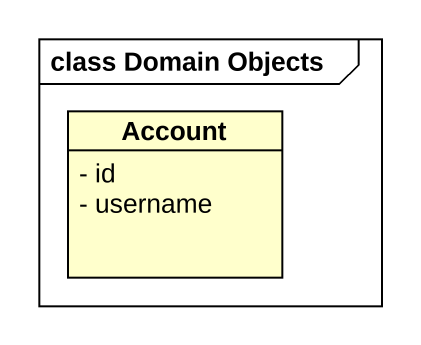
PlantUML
@startuml
mainframe class Domain Objects
hide circle
hide empty members
skinparam classAttributeIconSize 0
class Account {
  - id
  - username
}
@enduml
